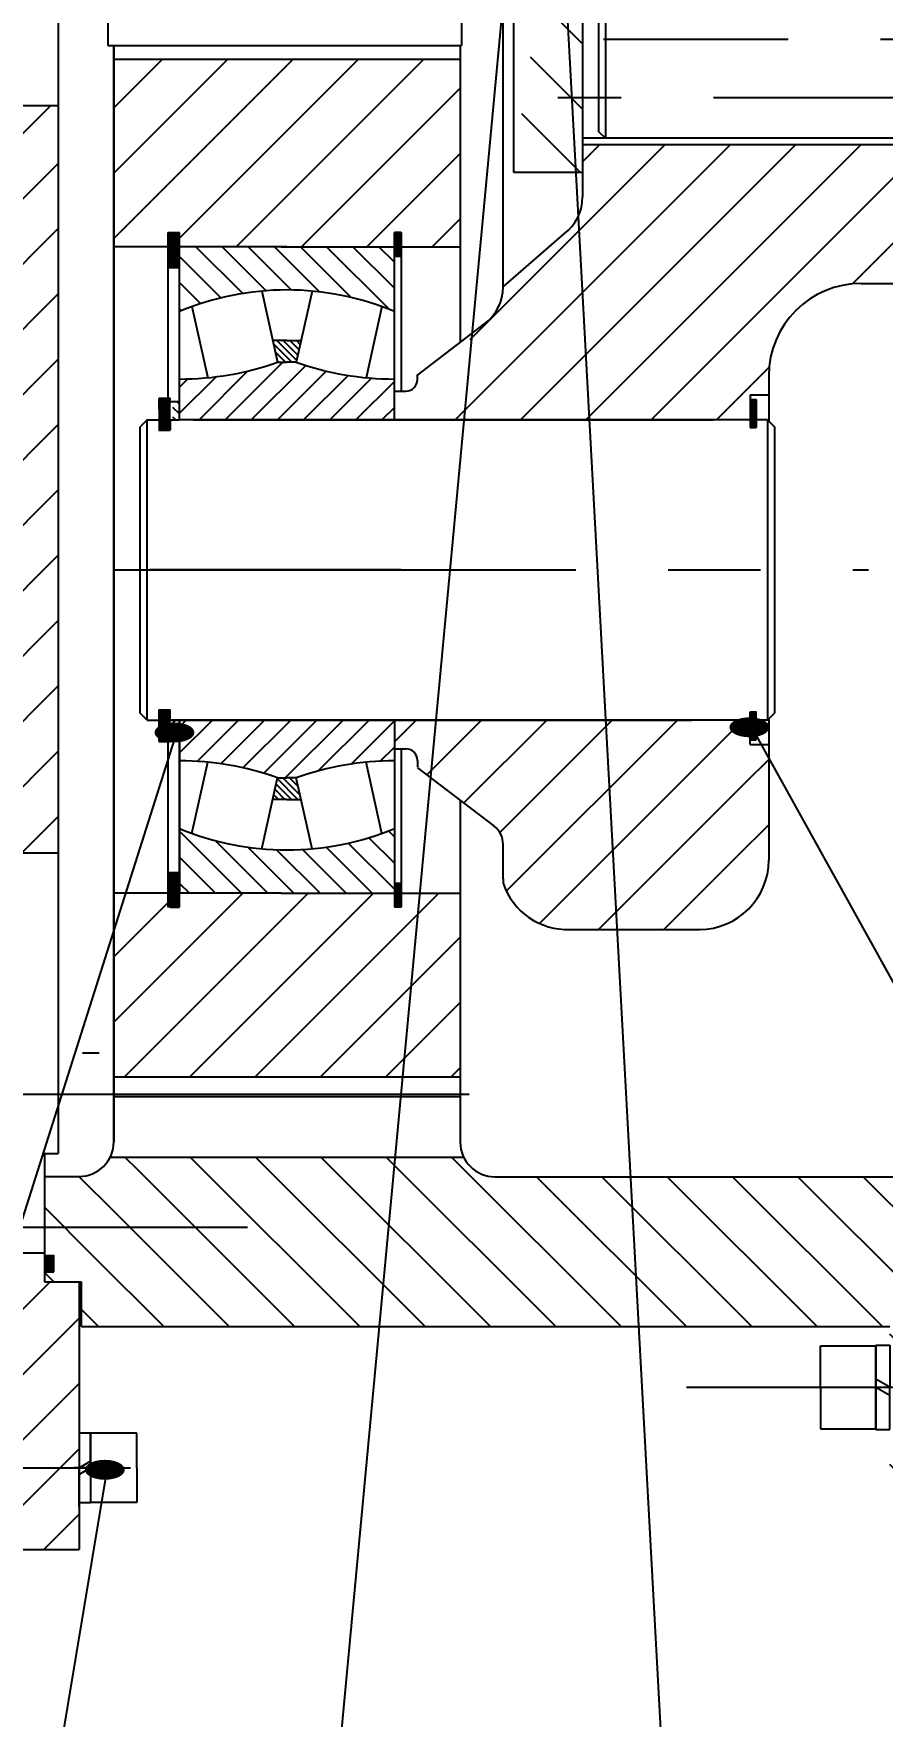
# Model space of a CAD drawing. Header units: millimetres. Extents: x -519 to 6201, y -152 to 4787.
# Drawn here: x 1513 to 1881, y 438 to 1167 of the extents above; entities that cross this region are included whole.
import ezdxf
from ezdxf.enums import TextEntityAlignment as Align

# ---------------------------------------------------------------- set-up
doc = ezdxf.new("R2010")
doc.units = ezdxf.units.MM
doc.header["$LTSCALE"] = 160
doc.linetypes.add('F', pattern=[0.75, 0.5, -0.25])
doc.linetypes.add('G', pattern=[2, 1.25, -0.25, 0.25, -0.25])
for name, color, linetype in [('01', 7, 'Continuous'), ('02', 1, 'Continuous'), ('04', 2, 'F'), ('05', 4, 'G'), ('10', 1, 'Continuous')]:
    doc.layers.add(name, color=color, linetype=linetype)
doc.styles.get("Standard").update_dxf_attribs({"font": 'isocp', "width": 0.707, "bigfont": 'intecad.shx'})
pattern_1 = [(225, (5325.255, -3742.797), (14.142136, -14.142136), [])]
pattern_2 = [(135, (5328.25457, -4467.45746), (-0.0707106781, -0.0707106781), [])]
pattern_3 = [(45, (-3232.59067, 4582.46073), (0.0707106781, -0.0707106781), [])]
pattern_4 = [(135, (6727.77569, 4582.57995), (-0.0707106781, -0.0707106781), [])]
pattern_5 = [(315, (-3232.59067, -2713.15766), (0.0707106781, 0.0707106781), [])]
pattern_6 = [(225, (6727.77569, -2713.03844), (-0.0707106781, 0.0707106781), [])]

# ---------------------------------------------------------------- blocks, each defined once
blk = doc.blocks.new('*U14')
at = {"layer": '01'}
for p, q in [((-15.1, 5), (-15.1, 0)), ((0, 5), (-15.1, 5)), ((-15.1, 0), (0, 0)), ((0, 0), (-2.89, 5)), ((0, 5), (2.89, 0)), ((0, 5), (15.1, 5)), ((15.1, 0), (0, 0)), ((15.1, 5), (15.1, 0))]:
    blk.add_line(p, q, dxfattribs=at)
at = {"layer": '05'}
blk.add_line((0, 7.1), (0, -2.1), dxfattribs=at)
blk = doc.blocks.new('*U15')
at = {"layer": '01'}
for p, q in [((-18.25, 6), (-18.25, 0)), ((0, 6), (-18.25, 6)), ((-18.25, 0), (0, 0)), ((0, 0), (-3.46, 6)), ((0, 6), (3.46, 0)), ((0, 6), (18.25, 6)), ((18.25, 0), (0, 0)), ((18.25, 6), (18.25, 0))]:
    blk.add_line(p, q, dxfattribs=at)
at = {"layer": '05'}
blk.add_line((0, 8.1), (0, -2.1), dxfattribs=at)

msp = doc.modelspace()

# ---------------------------------------------------------------- hatches: boundary and pattern name
at = {"layer": '02'}
h = msp.add_hatch(dxfattribs=at)
h.set_pattern_fill('_USER', color=256, scale=20, angle=135, style=0, pattern_type=0)
h.set_pattern_definition([(135, (5325.255, -3742.797), (-14.142136, -14.142136), [])])
h.paths.add_polyline_path([(1561.158, 680.4065), (1532.8054, 626.8213), (1532.8054, 626.3565), (1533.8054, 626.3565), (1533.8054, 606.9815), (1756.3556, 606.9815), (1773.2258, 671.8565), (1712.8054, 671.8565, -0.28926129), (1699.263, 680.4065)])
h.paths.add_polyline_path([(1517.8054, 671.9815), (1517.8054, 649.9815), (1545.0598, 649.9815), (1561.158, 680.4065), (1546.2876, 680.4065, -0.28675677), (1532.8054, 671.9815)])
h.paths.add_polyline_path([(1517.8054, 649.9815), (1517.8054, 637.7383), (1521.8054, 637.7383), (1521.8054, 630.7383), (1517.8054, 630.7383), (1517.8054, 626.3565), (1532.5595, 626.3565), (1545.0598, 649.9815)])
h.paths.add_polyline_path([(1773.2258, 671.8565), (1756.3556, 606.9815), (1883.8054, 606.9815), (1883.8054, 593.7015), (1933.8054, 593.7015), (1933.8054, 617.6065), (1952.8054, 617.6065), (1952.8054, 671.8565)])
h.paths.add_polyline_path([(1883.8054, 567.7015), (1883.8054, 535.6315), (1933.8054, 535.6315), (1933.8054, 567.7015)])
h.paths.add_polyline_path([(1549.9532, 1986.9815), (1578.9149, 1913.5565), (1661.1689, 1913.5565), (1669.1841, 1986.9815)])
h.paths.add_polyline_path([(1549.0738, 1943.9815), (1544.0562, 1935.9815), (1538.8916, 1935.9815), (1538.8916, 1933.9815), (1517.8054, 1933.9815), (1517.8054, 1931.9815), (1522.8054, 1931.9815), (1522.8054, 1924.9815), (1517.8054, 1924.9815), (1517.8054, 1921.9815), (1532.8054, 1921.9815, -0.28675677), (1546.2876, 1913.5565), (1578.9149, 1913.5565), (1566.9141, 1943.9815)])
h.paths.add_polyline_path([(1533.8054, 1986.9815), (1533.8054, 1967.6065), (1517.8054, 1967.6065), (1517.8054, 1953.9815), (1538.8916, 1953.9815), (1538.8916, 1951.9815), (1544.0562, 1951.9815), (1549.0738, 1943.9815), (1566.9141, 1943.9815), (1549.9532, 1986.9815)])
h.paths.add_polyline_path([(1669.1841, 1986.9815), (1661.1689, 1913.5565), (1699.263, 1913.5565, -0.28926129), (1712.8054, 1922.1065), (1799.8427, 1922.1065), (1806.5974, 1986.9815)])
h.paths.add_polyline_path([(1806.5974, 1986.9815), (1799.8427, 1922.1065), (1926.3876, 1922.1065), (1937.7847, 1976.4315), (1933.8054, 1976.4315), (1933.8054, 2000.2615), (1883.8054, 2000.2615), (1883.8054, 1995.0115), (1883.8054, 1986.9815)])
h.paths.add_polyline_path([(1937.7847, 1976.4315), (1926.3876, 1922.1065), (1952.8054, 1922.1065), (1952.8054, 1976.4315)])
h.paths.add_polyline_path([(1883.8054, 2058.3315), (1883.8054, 2026.2615), (1933.8054, 2026.2615), (1933.8054, 2058.3315)])
h.paths.add_polyline_path([(1629.9748, 1946.5277), (1629.9748, 1961.6987), (1610.2825, 1961.6987), (1610.2825, 1946.5277)], flags=24)
h = msp.add_hatch(dxfattribs=at)
h.set_pattern_fill('_USER', color=256, scale=20, angle=225, style=0, pattern_type=0)
h.set_pattern_definition(pattern_1)
h.paths.add_polyline_path([(1458.8054, 1933.9815), (1458.8054, 1896.4737), (1464.8054, 1896.4737), (1464.8054, 1892.4737, -0.04371584), (1464.8054, 1891.9779), (1464.8054, 1888.4737), (1458.8054, 1888.4737), (1458.8054, 1880.9565), (1448.8054, 1880.9565), (1448.8054, 1473.194), (1490.8174, 1473.194), (1490.8174, 1458.194), (1523.8054, 1458.194), (1523.8054, 1892.0828), (1500.9205, 1933.9815)])
h.paths.add_polyline_path([(1471.9721, 1986.9815), (1489.9966, 1953.9815), (1517.8054, 1953.9815), (1517.8054, 1967.6065), (1532.8054, 1967.6065), (1532.8054, 1986.9815)])
h.paths.add_polyline_path([(1471.9721, 1986.9815), (1458.8054, 1986.9815), (1458.8054, 1953.9815), (1489.9966, 1953.9815)])
h.paths.add_polyline_path([(1490.8174, 1135.769), (1490.8174, 1120.769), (1448.8054, 1120.769), (1448.8054, 831.844), (1508.4804, 831.844), (1508.4804, 812.0899), (1523.8054, 812.0899), (1523.8054, 1135.769)])
h.paths.add_polyline_path([(1548.3308, 1669.0664), (1501.692, 1669.0664), (1501.692, 1705.0664), (1548.3308, 1705.0664)], flags=9)
h.paths.add_polyline_path([(1534.6798, 1517.7035), (1504.015, 1517.7035), (1504.015, 1553.7035), (1534.6798, 1553.7035)], flags=9)
h.paths.add_polyline_path([(1479.901, 1734.5727), (1479.901, 1749.7437), (1460.2087, 1749.7437), (1460.2087, 1734.5727)], flags=24)
h.paths.add_polyline_path([(1471.1766, 1883.1843), (1471.1766, 1898.3553), (1451.4843, 1898.3553), (1451.4843, 1883.1843)], flags=24)
at = {"layer": '02', "linetype": 'Continuous'}
h = msp.add_hatch(dxfattribs=at)
h.set_pattern_fill('_USER', color=1, scale=20, angle=225, style=0, pattern_type=0)
h.set_pattern_definition(pattern_1)
h.paths.add_polyline_path([(1670.7525, 869.6515), (1669.3054, 862.0362), (1669.3054, 857.1515), (1674.3054, 857.1515, -0.41421356), (1679.3054, 852.1515), (1679.3054, 851.2593), (1679.3054, 850.072), (1679.3054, 849.0337), (1712.4432, 823.7651, -0.23396462), (1716.3796, 815.8132), (1716.3796, 800.8629), (1716.3796, 798.9815, 0.33257027), (1745.3796, 778.9815), (1801.3796, 778.9815, 0.12295711), (1815.4817, 782.5027), (1823.3796, 861.8379), (1823.3796, 869.6515)])
h.paths.add_polyline_path([(1815.4817, 782.5027, 0.2771415), (1831.3796, 808.9815), (1831.3796, 859.0466), (1823.1017, 859.0466)])
h.paths.add_polyline_path([(1750.8054, 1118.9315), (1750.8054, 1096.2013, -0.23379042), (1742.9431, 1080.3055), (1716.3796, 1057.2319, -0.23396462), (1708.5068, 1041.3281), (1702.5037, 1036.7506), (1695.4544, 999.6515), (1807.5427, 999.6515), (1823.3796, 999.6515), (1823.3796, 1010.4949), (1831.3796, 1010.4949), (1831.3796, 1018.7215, -0.41421356), (1871.3796, 1058.7215), (1987.8054, 1058.7215), (1987.8054, 1114.1051), (1982.979, 1118.9315)])
h.paths.add_polyline_path([(1669.3054, 1594.3115), (1669.3054, 1581.8115), (1674.3054, 1581.8115, -0.41421356), (1679.3054, 1576.8115), (1679.3054, 1574.902), (1708.5068, 1552.635, -0.23396462), (1716.3796, 1536.7312), (1742.9235, 1513.5236, -0.23411621), (1750.8054, 1497.6128), (1750.8054, 1475.0315), (1982.6318, 1475.0315), (1987.8054, 1480.2051), (1987.8054, 1535.2415), (1871.3796, 1535.2415, -0.41421356), (1831.3796, 1575.2415), (1831.3796, 1583.4682), (1823.3796, 1583.4682), (1823.3796, 1594.3115)])
h.paths.add_polyline_path([(1743.1227, 1814.9815, 0.3113915), (1716.3796, 1794.9815), (1716.3796, 1793.1002), (1716.3796, 1778.1499, -0.23396462), (1712.4432, 1770.198), (1679.3054, 1744.9294), (1679.3054, 1743.8911), (1679.3054, 1742.7038), (1679.3054, 1741.8115, -0.41421356), (1674.3054, 1736.8115), (1669.3054, 1736.8115), (1669.3054, 1724.3115), (1779.2488, 1724.3115), (1788.6891, 1814.9815)])
h.paths.add_polyline_path([(1788.6891, 1814.9815), (1779.2488, 1724.3115), (1823.3796, 1724.3115), (1823.3796, 1734.9165), (1831.3796, 1734.9165), (1831.3796, 1784.9815, 0.41421356), (1801.3796, 1814.9815)])
h.paths.add_polyline_path([(1832.9393, 859.4269), (1832.9393, 874.5979), (1813.247, 874.5979), (1813.247, 859.4269)], flags=9)
h.paths.add_polyline_path([(1849.7271, 1506.2622), (1849.7271, 1521.4332), (1830.0348, 1521.4332), (1830.0348, 1506.2622)], flags=24)
h = msp.add_hatch(dxfattribs=at)
h.set_pattern_fill('_USER', color=1, scale=20, angle=135, style=0, pattern_type=0)
h.set_pattern_definition([(135, (0, 0), (-14.14214, -14.14214), [])])
h.paths.add_polyline_path([(1750.8054, 1486.9815), (1720.8054, 1486.9815), (1720.8054, 1393.9419), (1750.8054, 1393.8584)])
h.paths.add_polyline_path([(1720.8054, 1341.9815), (1730.8054, 1341.9815), (1730.8054, 1296.9815), (1750.8054, 1296.9815), (1750.8054, 1393.8584), (1720.8054, 1393.9419)])
h.paths.add_polyline_path([(1750.8054, 1296.9815), (1730.8054, 1296.9815), (1730.8054, 1251.9815), (1720.8054, 1251.9815), (1720.8054, 1199.9589), (1750.8054, 1199.9589)])
h.paths.add_polyline_path([(1720.8054, 1107.751), (1720.8054, 1106.9815), (1750.8054, 1106.9815), (1750.8054, 1199.9589), (1734.918, 1199.9589)])
h.paths.add_polyline_path([(1749.8184, 1231.6188), (1749.8184, 1246.7898), (1730.1261, 1246.7898), (1730.1261, 1231.6188)], flags=24)
h = msp.add_hatch(dxfattribs=at)
h.set_pattern_fill('_USER', color=1, scale=20, angle=225, style=0, pattern_type=0)
h.set_pattern_definition(pattern_1)
h.paths.add_polyline_path([(1697.8054, 715.2103), (1697.8054, 794.6515), (1672.3054, 794.6515), (1672.3054, 788.5567), (1669.3054, 788.5567), (1669.3054, 794.6515), (1620.3054, 794.6515), (1576.3054, 794.6515), (1576.3054, 788.5567), (1573.3054, 788.5567), (1573.3054, 794.6515), (1547.8054, 794.6515), (1547.8054, 715.2103)])
h.paths.add_polyline_path([(1547.8054, 1155.9002), (1547.8054, 1074.6515), (1573.3054, 1074.6515), (1573.3054, 1080.7464), (1576.3054, 1080.7464), (1576.3054, 1074.6515), (1622.8054, 1074.6515), (1669.3054, 1074.6515), (1669.3054, 1080.7464), (1672.3054, 1080.7464), (1672.3054, 1074.6515), (1697.8054, 1074.6515), (1697.8054, 1155.9002)])
at = {"layer": '02'}
h = msp.add_hatch(dxfattribs=at)
h.set_pattern_fill('_USER', color=256, scale=0.1, angle=135, style=0, pattern_type=0)
h.set_pattern_definition(pattern_2)
h.paths.add_polyline_path([(1571.3054, 1074.6515), (1571.3054, 1065.6114), (1576.3054, 1065.6114), (1576.3054, 1074.6515)])
h.paths.add_polyline_path([(1571.3054, 1080.7464), (1571.3054, 1074.6515), (1576.3054, 1074.6515), (1576.3054, 1076.796), (1574.1477, 1080.7464)], flags=16)
h.paths.add_polyline_path([(1586.5775, 1067.5501), (1586.5775, 1082.7211), (1566.8852, 1082.7211), (1566.8852, 1067.5501)], flags=9)
h = msp.add_hatch(dxfattribs=at)
h.set_pattern_fill('_USER', color=256, scale=0.1, angle=135, style=0, pattern_type=0)
h.set_pattern_definition([(225, (5328.25457, 6336.76053), (-0.0707106781, 0.0707106781), [])])
h.paths.add_polyline_path([(1571.3054, 1074.6515), (1571.3054, 1080.7464), (1576.3054, 1080.7464), (1576.3054, 1074.6515)])
h.paths.add_polyline_path([(1571.3054, 1065.6114), (1571.3054, 1074.6515), (1576.3054, 1074.6515), (1576.3054, 1065.6114)])
at = {"layer": '02', "linetype": 'Continuous'}
h = msp.add_hatch(dxfattribs=at)
h.set_pattern_fill('_USER', color=1, scale=0.1, angle=135, style=0, pattern_type=0)
h.set_pattern_definition(pattern_5)
h.paths.add_polyline_path([(1669.3054, 1070.4517), (1672.3054, 1070.4517), (1672.3054, 1080.7464), (1669.3054, 1080.7464)])
h = msp.add_hatch(dxfattribs=at)
h.set_pattern_fill('_USER', color=1, scale=0.1, angle=135, style=0, pattern_type=0)
h.set_pattern_definition(pattern_5)
h.paths.add_polyline_path([(1669.3054, 1070.4517), (1672.3054, 1070.4517), (1672.3054, 1080.7464), (1669.3054, 1080.7464)])
h = msp.add_hatch(dxfattribs=at)
h.set_pattern_fill('_USER', color=1, scale=0.1, angle=225, style=0, pattern_type=0)
h.set_pattern_definition([(135, (5324.25457, 6336.76053), (0.0707106781, 0.0707106781), [])])
h.paths.add_polyline_path([(1567.3054, 1008.9819), (1572.3054, 1008.9819), (1572.3054, 999.6515), (1567.3054, 999.6515)])
h.paths.add_polyline_path([(1572.3054, 999.6515), (1572.3054, 995.2396), (1567.3054, 995.2396), (1567.3054, 999.6515)])
at = {"layer": '02'}
h = msp.add_hatch(dxfattribs=at)
h.set_pattern_fill('_USER', color=256, scale=3, angle=225, style=0, pattern_type=0)
h.set_pattern_definition([(135, (5325.2546, 6336.7605), (2.1213203, 2.1213203), [])])
h.paths.add_polyline_path([(1573.3054, 1007.6093), (1576.3054, 1007.6093), (1576.3054, 999.6515), (1573.3054, 999.6515)])
at = {"layer": '02', "linetype": 'Continuous'}
h = msp.add_hatch(dxfattribs=at)
h.set_pattern_fill('_USER', color=1, scale=0.1, angle=135, style=0, pattern_type=0)
h.set_pattern_definition(pattern_6)
h.paths.add_polyline_path([(1823.3796, 1008.4949), (1825.8796, 1008.4949), (1825.8796, 996.3585), (1823.3796, 996.3585)])
h = msp.add_hatch(dxfattribs=at)
h.set_pattern_fill('_USER', color=1, scale=0.1, angle=135, style=0, pattern_type=0)
h.set_pattern_definition(pattern_6)
h.paths.add_polyline_path([(1823.3796, 1008.4949), (1825.8796, 1008.4949), (1825.8796, 996.3585), (1823.3796, 996.3585)])
h = msp.add_hatch(dxfattribs=at)
h.set_pattern_fill('_USER', color=1, scale=0.1, angle=225, style=0, pattern_type=0)
h.set_pattern_definition([(225, (5324.25457, -4467.45746), (0.0707106781, -0.0707106781), [])])
h.paths.add_polyline_path([(1567.3054, 860.3212), (1572.3054, 860.3212), (1572.3054, 869.6515), (1567.3054, 869.6515)])
h.paths.add_polyline_path([(1572.3054, 869.6515), (1572.3054, 874.0634), (1567.3054, 874.0634), (1567.3054, 869.6515)])
at = {"layer": '02'}
h = msp.add_hatch(dxfattribs=at)
h.set_pattern_fill('_USER', color=256, scale=3, angle=225, style=0, pattern_type=0)
h.set_pattern_definition([(225, (5325.2546, -4467.4575), (2.1213203, -2.1213203), [])])
h.paths.add_polyline_path([(1573.3054, 861.6938), (1576.3054, 861.6938), (1576.3054, 869.6515), (1573.3054, 869.6515)])
at = {"layer": '02', "linetype": 'Continuous'}
h = msp.add_hatch(dxfattribs=at)
h.set_pattern_fill('_USER', color=1, scale=0.1, angle=135, style=0, pattern_type=0)
h.set_pattern_definition(pattern_4)
h.paths.add_polyline_path([(1823.3796, 861.0466), (1825.8796, 861.0466), (1825.8796, 873.183), (1823.3796, 873.183)])
h = msp.add_hatch(dxfattribs=at)
h.set_pattern_fill('_USER', color=1, scale=0.1, angle=135, style=0, pattern_type=0)
h.set_pattern_definition(pattern_4)
h.paths.add_polyline_path([(1823.3796, 861.0466), (1825.8796, 861.0466), (1825.8796, 873.183), (1823.3796, 873.183)])
at = {"layer": '02'}
h = msp.add_hatch(dxfattribs=at)
h.set_pattern_fill('_USER', color=256, scale=0.1, angle=135, style=0, pattern_type=0)
h.set_pattern_definition(pattern_2)
h.paths.add_polyline_path([(1571.3054, 788.5567), (1576.3054, 788.5567), (1576.3054, 794.6515), (1571.3054, 794.6515)])
h.paths.add_polyline_path([(1571.3054, 794.6515), (1576.3054, 794.6515), (1576.3054, 803.6917), (1571.3054, 803.6917)])
at = {"layer": '02', "linetype": 'Continuous'}
h = msp.add_hatch(dxfattribs=at)
h.set_pattern_fill('_USER', color=1, scale=0.1, angle=135, style=0, pattern_type=0)
h.set_pattern_definition(pattern_3)
h.paths.add_polyline_path([(1669.3054, 798.8513), (1672.3054, 798.8513), (1672.3054, 788.5567), (1669.3054, 788.5567)])
h = msp.add_hatch(dxfattribs=at)
h.set_pattern_fill('_USER', color=1, scale=0.1, angle=135, style=0, pattern_type=0)
h.set_pattern_definition(pattern_3)
h.paths.add_polyline_path([(1669.3054, 798.8513), (1672.3054, 798.8513), (1672.3054, 788.5567), (1669.3054, 788.5567)])
at = {"layer": '02'}
h = msp.add_hatch(dxfattribs=at)
h.set_pattern_fill('_USER', color=256, scale=20, angle=225, style=0, pattern_type=0)
h.set_pattern_definition(pattern_1)
h.paths.add_polyline_path([(1489.9382, 545.8038), (1471.2528, 510.4889), (1532.8054, 510.4889), (1532.8054, 545.8038), (1530.7098, 545.8038)])
h.paths.add_polyline_path([(1458.3054, 545.8038), (1458.3054, 533.2964), (1458.3054, 510.4889), (1471.2528, 510.4889), (1489.9382, 545.8038)])
h.paths.add_polyline_path([(1458.3054, 619.119), (1458.3054, 563.8341), (1464.3054, 563.8341), (1464.3054, 559.8341, -0.04371584), (1464.3054, 559.3383), (1464.3054, 555.8341), (1458.3054, 555.8341), (1458.3054, 545.8038), (1489.9382, 545.8038), (1532.5595, 626.3565), (1517.8054, 626.3565), (1517.8054, 638.8731), (1508.4804, 638.8731), (1508.4804, 619.119)])
h.paths.add_polyline_path([(1489.9382, 545.8038), (1532.8054, 545.8038), (1532.8054, 560.9038), (1532.8054, 562.5688), (1532.8054, 626.3565), (1532.5595, 626.3565)])
h.paths.add_polyline_path([(1511.6961, 571.1854), (1438.5898, 571.1854), (1438.5898, 607.1854), (1511.6961, 607.1854)], flags=9)
h = msp.add_hatch(dxfattribs=at)
h.set_pattern_fill('_USER', color=256, scale=0.1, angle=135, style=0, pattern_type=0)
h.set_pattern_definition([(135, (5325.25457, -3742.79746), (-0.0707106781, -0.0707106781), [])])
h.paths.add_polyline_path([(1517.8054, 637.7383), (1517.8054, 630.7383), (1521.8054, 630.7383), (1521.8054, 637.7383)])
at = {"layer": '10'}
h = msp.add_hatch(dxfattribs=at)
h.set_pattern_fill('U', color=256, scale=8, angle=225, style=0, pattern_type=0)
h.set_pattern_definition([(135, (1576.3054, 934.6515), (5.65685, 5.65685), [])])
edge = h.paths.add_edge_path()
edge.add_arc((1622.8054, 934.6515), 121.25, 450, 472.5509697)
edge.add_line((1576.3054, 1046.6306), (1576.3054, 1074.6515))
edge.add_line((1576.3054, 1074.6515), (1622.8054, 1074.6515))
edge.add_line((1622.8054, 1074.6515), (1669.3054, 1074.6515))
edge.add_line((1669.3054, 1074.6515), (1669.3054, 1046.6306))
edge.add_arc((1622.8054, 934.6515), 121.25, 427.4490303, 450)
edge = h.paths.add_edge_path()
edge.add_line((1669.3054, 822.6725), (1669.3054, 794.6515))
edge.add_line((1669.3054, 794.6515), (1622.8054, 794.6515))
edge.add_line((1622.8054, 794.6515), (1576.3054, 794.6515))
edge.add_line((1576.3054, 794.6515), (1576.3054, 822.6725))
edge.add_arc((1622.8054, 934.6515), 121.25, 247.4490303, 270)
edge.add_arc((1622.8054, 934.6515), 121.25, 270, 292.5509697)
h = msp.add_hatch(dxfattribs=at)
h.set_pattern_fill('U', color=256, scale=2, angle=225, style=0, pattern_type=0)
h.set_pattern_definition([(135, (1576.3054, 934.6515), (1.414214, 1.414214), [])])
h.paths.add_polyline_path([(1628.9287, 1034.0005), (1626.8528, 1024.6255), (1622.8054, 1024.6255), (1618.7581, 1024.6255), (1616.6822, 1034.0005), (1622.8054, 1034.0005)])
h.paths.add_polyline_path([(1622.8054, 835.3026), (1616.6822, 835.3026), (1618.7581, 844.6776), (1622.8054, 844.6776), (1626.8528, 844.6776), (1628.9287, 835.3026)])
h = msp.add_hatch(dxfattribs=at)
h.set_pattern_fill('U', color=256, scale=8, angle=315, style=0, pattern_type=0)
h.set_pattern_definition([(45, (1576.3054, 934.6515), (5.65685, -5.65685), [])])
edge = h.paths.add_edge_path()
edge.add_line((1669.3054, 1017.339), (1669.3054, 999.6515))
edge.add_line((1669.3054, 999.6515), (1576.3054, 999.6608))
edge.add_line((1576.3054, 999.6608), (1576.3054, 1017.339))
edge.add_arc((1576.3054, 1144.6515), 127.3125, 270, 289.4784437)
edge.add_line((1618.7581, 1024.6255), (1622.8054, 1024.6255))
edge.add_line((1622.8054, 1024.6255), (1626.8528, 1024.6255))
edge.add_arc((1669.3054, 1144.6515), 127.3125, 250.5215563, 270)
edge = h.paths.add_edge_path()
edge.add_line((1669.3054, 869.6515), (1669.3054, 851.964))
edge.add_arc((1669.3054, 724.6515), 127.3125, 450, 469.4784437)
edge.add_line((1626.8528, 844.6776), (1622.8054, 844.6776))
edge.add_line((1622.8054, 844.6776), (1618.7581, 844.6776))
edge.add_arc((1576.3054, 724.6515), 127.3125, 430.5215563, 450)
edge.add_line((1576.3054, 851.964), (1576.3054, 869.6422))
edge.add_line((1576.3054, 869.6422), (1669.3054, 869.6515))

# ---------------------------------------------------------------- linework, layer by layer
at = {"layer": '01', "color": 7, "linetype": 'Continuous'}
for p, q in [((1750.8054, 1497.6128), (1750.8054, 1096.2013)), ((1760.8054, 1121.4315), (1760.8054, 1472.7051)), ((1757.8054, 1124.4315), (1757.8054, 1469.8787)), ((1547.8054, 686.9815), (1547.8054, 1161.84)), ((1547.8054, 1161.84), (1547.8054, 686.9815)), ((1980.3054, 1121.6051), (1750.8054, 1121.6051)), ((1571.3054, 995.2396), (1571.3054, 1080.7464)), ((1571.3054, 1065.6114), (1576.3054, 1065.6114)), ((1571.3054, 1065.6114), (1576.3054, 1065.6114)), ((1572.3054, 1007.6093), (1576.3054, 1007.6093)), ((1571.3054, 788.5567), (1571.3054, 874.0634)), ((1572.3054, 861.6938), (1576.3054, 861.6938)), ((1508.4804, 812.0899), (1523.8054, 812.0899)), ((1571.3054, 803.6917), (1576.3054, 803.6917)), ((1547.8054, 706.6065), (1697.8054, 706.6065)), ((1517.8054, 681.9815), (1517.8054, 626.3565)), ((1517.8054, 681.9815), (1523.8054, 681.9815)), ((1546.2876, 680.4065), (1699.263, 680.4065)), ((1517.8054, 671.9815), (1532.8054, 671.9815)), ((1517.8054, 671.9815), (1532.8054, 671.9815)), ((1712.8054, 671.8565), (1952.8054, 671.8565)), ((1508.4804, 638.8731), (1517.8054, 638.8731)), ((1517.8054, 626.3565), (1533.8054, 626.3565)), ((1517.8054, 626.3565), (1533.8054, 626.3565)), ((1532.8054, 626.3565), (1532.8054, 510.4889)), ((1533.8054, 606.9815), (1533.8054, 626.3565)), ((1533.8054, 606.9815), (1533.8054, 626.3565)), ((1533.8054, 606.9815), (1883.8054, 606.9815)), ((1533.8054, 606.9815), (1883.8054, 606.9815))]:
    msp.add_line(p, q, dxfattribs=at)
at = {"layer": '01'}
for p, q in [((1545.3054, 1432.123), (1545.3054, 1161.84)), ((1698.3054, 1432.123), (1698.3054, 1161.84)), ((1720.8054, 1256.9815), (1720.8054, 1106.9815)), ((1523.8054, 1225.5997), (1523.8054, 681.9815)), ((1716.3796, 1057.2319), (1716.3796, 1180.1839)), ((1545.3054, 1161.84), (1698.3054, 1161.84)), ((1697.8054, 1161.84), (1697.8054, 1033.168)), ((1547.8054, 1155.9002), (1697.8054, 1155.9002)), ((1490.8174, 1135.769), (1523.8054, 1135.769)), ((1760.8054, 1121.4315), (1757.8054, 1124.4315)), ((1750.8054, 1118.9315), (1982.979, 1118.9315)), ((1720.8054, 1106.9815), (1750.8054, 1106.9815)), ((1571.3054, 1080.7464), (1576.3054, 1080.7464)), ((1571.3054, 1080.7464), (1576.3054, 1080.7464)), ((1576.3054, 999.6515), (1576.3054, 1080.7464)), ((1669.3054, 999.6515), (1669.3054, 1080.7464)), ((1669.3054, 999.6515), (1669.3054, 1080.7464)), ((1669.3054, 999.6515), (1669.3054, 1080.7464)), ((1669.3054, 999.6515), (1669.3054, 1080.7464)), ((1672.3054, 1080.7464), (1669.3054, 1080.7464)), ((1672.3054, 1080.7464), (1669.3054, 1080.7464)), ((1672.3054, 1080.7464), (1672.3054, 1012.1515)), ((1672.3054, 1080.7464), (1672.3054, 1012.1515)), ((1716.3796, 1057.2319), (1742.9431, 1080.3055)), ((1576.3054, 1074.6515), (1547.8054, 1074.6515)), ((1576.3054, 999.6515), (1576.3054, 1074.6515)), ((1622.8054, 1074.6515), (1576.3054, 1074.6515)), ((1620.3054, 1074.6515), (1697.8054, 1074.6515)), ((1672.3054, 1070.4517), (1669.3054, 1070.4517)), ((1672.3054, 1070.4517), (1669.3054, 1070.4517)), ((1871.3796, 1058.7215), (1988.8054, 1058.7215)), ((1611.9407, 1055.4138), (1618.7581, 1024.6255)), ((1633.6702, 1055.4138), (1626.8528, 1024.6255)), ((1581.6738, 1048.7118), (1588.4912, 1017.9236)), ((1663.9371, 1048.7118), (1657.1197, 1017.9236)), ((1679.3054, 1019.0611), (1708.5068, 1041.3281)), ((1622.8054, 1034.0005), (1616.6822, 1034.0005)), ((1622.8054, 1034.0005), (1628.9287, 1034.0005)), ((1618.7581, 1024.6255), (1622.8054, 1024.6255)), ((1626.8528, 1024.6255), (1622.8054, 1024.6255)), ((1679.3054, 1018.0438), (1679.3054, 1019.2311)), ((1679.3054, 1017.1515), (1679.3054, 1018.0438)), ((1831.3796, 1018.7215), (1831.3796, 999.1515)), ((1669.3054, 1012.1515), (1674.3054, 1012.1515)), ((1823.3796, 1010.4949), (1831.3796, 1010.4949)), ((1823.3796, 1010.4949), (1823.3796, 996.3585)), ((1823.3796, 1010.4949), (1823.3796, 996.3585)), ((1823.3796, 1010.4949), (1831.3796, 1010.4949)), ((1823.3796, 1008.4949), (1825.8796, 1008.4949)), ((1823.3796, 1008.4949), (1825.8796, 1008.4949)), ((1825.8796, 1008.4949), (1825.8796, 996.3585)), ((1825.8796, 1008.4949), (1825.8796, 996.3585)), ((1562.3054, 999.6515), (1559.3054, 996.6515)), ((1562.3054, 869.6515), (1562.3054, 999.6515)), ((1562.3054, 999.6515), (1576.3054, 999.6515)), ((1669.3054, 999.6515), (1576.3054, 999.6608)), ((1830.8796, 999.6515), (1580.3796, 999.6515)), ((1828.3796, 999.6515), (1580.3796, 999.6515)), ((1582.3796, 999.6515), (1807.5427, 999.6515)), ((1582.3796, 999.6515), (1807.5427, 999.6515)), ((1823.3796, 1002.9949), (1825.8796, 1002.9949)), ((1830.8796, 999.6515), (1830.8796, 869.6515)), ((1830.8796, 999.6515), (1833.8796, 996.6515)), ((1559.3054, 872.6515), (1559.3054, 996.6515)), ((1823.3796, 996.3585), (1825.8796, 996.3585)), ((1823.3796, 996.3585), (1825.8796, 996.3585)), ((1833.8796, 996.6515), (1833.8796, 872.6515)), ((1562.3054, 869.6515), (1559.3054, 872.6515)), ((1562.3054, 869.6515), (1576.3054, 869.6515)), ((1566.3054, 869.6515), (1797.9753, 869.6515)), ((1830.8796, 869.6515), (1572.3796, 869.6515)), ((1828.3796, 869.6515), (1572.3796, 869.6515)), ((1572.3796, 869.6515), (1797.9753, 869.6515)), ((1669.3054, 869.6515), (1576.3054, 869.6422)), ((1576.3054, 869.6515), (1576.3054, 794.6515)), ((1576.3054, 788.5567), (1576.3054, 869.6515)), ((1669.3054, 869.6515), (1669.3054, 794.6515)), ((1669.3054, 869.6515), (1669.3054, 788.5567)), ((1669.3054, 869.6515), (1669.3054, 788.5567)), ((1669.3054, 869.6515), (1669.3054, 794.6515)), ((1823.3796, 859.0466), (1823.3796, 873.183)), ((1823.3796, 873.183), (1825.8796, 873.183)), ((1823.3796, 873.183), (1825.8796, 873.183)), ((1823.3796, 859.0466), (1823.3796, 873.183)), ((1823.3796, 867.683), (1825.8796, 867.683)), ((1825.8796, 861.0466), (1825.8796, 873.183)), ((1825.8796, 861.0466), (1825.8796, 873.183)), ((1830.8796, 869.6515), (1833.8796, 872.6515)), ((1831.3796, 870.1515), (1831.3796, 808.9815)), ((1823.3796, 861.0466), (1825.8796, 861.0466)), ((1823.3796, 861.0466), (1825.8796, 861.0466)), ((1669.3054, 857.1515), (1674.3054, 857.1515)), ((1672.3054, 857.1515), (1672.3054, 788.5567)), ((1672.3054, 857.1515), (1672.3054, 788.5567)), ((1823.3796, 859.0466), (1831.3796, 859.0466)), ((1823.3796, 859.0466), (1831.3796, 859.0466)), ((1581.6738, 820.5912), (1588.4912, 851.3795)), ((1663.9371, 820.5912), (1657.1197, 851.3795)), ((1679.3054, 852.1515), (1679.3054, 851.2593)), ((1679.3054, 851.2593), (1679.3054, 850.072)), ((1679.3054, 850.072), (1679.3054, 849.2037)), ((1679.3054, 849.0337), (1712.4432, 823.7651)), ((1686.8054, 846.2593), (1686.8054, 846.2593)), ((1611.9407, 813.8893), (1618.7581, 844.6776)), ((1618.7581, 844.6776), (1622.8054, 844.6776)), ((1626.8528, 844.6776), (1622.8054, 844.6776)), ((1633.6702, 813.8893), (1626.8528, 844.6776)), ((1622.8054, 835.3026), (1616.6822, 835.3026)), ((1622.8054, 835.3026), (1628.9287, 835.3026)), ((1697.8054, 834.9268), (1697.8054, 686.8565)), ((1716.3796, 800.8629), (1716.3796, 815.8132)), ((1620.3054, 794.6515), (1547.8054, 794.6515)), ((1620.3054, 794.6515), (1697.8054, 794.6515)), ((1672.3054, 798.8513), (1669.3054, 798.8513)), ((1672.3054, 798.8513), (1669.3054, 798.8513)), ((1716.3796, 800.8629), (1716.3796, 798.9815)), ((1572.3054, 788.5567), (1576.3054, 788.5567)), ((1672.3054, 788.5567), (1669.3054, 788.5567)), ((1672.3054, 788.5567), (1669.3054, 788.5567)), ((1672.3054, 788.5567), (1669.3054, 788.5567)), ((1672.3054, 788.5567), (1669.3054, 788.5567)), ((1745.3796, 778.9815), (1801.3796, 778.9815)), ((1547.8054, 715.2103), (1697.8054, 715.2103)), ((1517.8054, 637.7383), (1521.8054, 637.7383)), ((1521.8054, 630.7383), (1521.8054, 637.7383)), ((1517.8054, 630.7383), (1521.8054, 630.7383)), ((1853.8054, 580.7015), (1853.8054, 598.7015)), ((1853.8054, 598.7015), (1877.8054, 598.7015)), ((1877.8054, 598.7015), (1877.8054, 580.7015)), ((1877.8054, 592.7015), (1877.8054, 580.7015)), ((1853.8054, 580.7015), (1853.8054, 562.7015)), ((1877.8054, 568.7015), (1877.8054, 580.7015)), ((1877.8054, 562.7015), (1877.8054, 580.7015)), ((1532.8054, 562.5688), (1532.8054, 545.8038)), ((1853.8054, 562.7015), (1877.8054, 562.7015)), ((1537.8054, 560.8038), (1537.8054, 545.8038)), ((1557.8054, 560.8038), (1537.8054, 560.8038)), ((1557.8054, 545.8038), (1557.8054, 560.8038)), ((1532.8054, 529.0388), (1532.8054, 545.8038)), ((1557.8054, 545.8038), (1557.8054, 530.8038)), ((1557.8054, 530.8038), (1537.8054, 530.8038)), ((1408.8054, 510.4889), (1532.8054, 510.4889))]:
    msp.add_line(p, q, dxfattribs=at)
for centre, radius, start, end in [((1730.8054, 1096.2013), 20, 307.364574, 0), ((1696.3796, 1057.2319), 20, 307.3267207, 0), ((1871.3796, 1018.7215), 40, 90, 180), ((1622.8054, 934.6515), 121.25, 90, 112.5509697), ((1622.8054, 934.6515), 121.25, 67.4490303, 90), ((1576.3054, 1144.6515), 127.3125, 270, 289.4784437), ((1669.3054, 1144.6515), 127.3125, 250.5215563, 270), ((1674.3054, 1017.1515), 5, 270, 0), ((1674.3054, 852.1515), 5, 360, 90), ((1576.3054, 724.6515), 127.3125, 70.5215563, 90), ((1669.3054, 724.6515), 127.3125, 90, 109.4784437), ((1706.3796, 815.8132), 10, 0, 52.6732793), ((1622.8054, 934.6515), 121.25, 247.4490303, 270), ((1622.8054, 934.6515), 121.25, 270, 292.5509697), ((1801.3796, 808.9815), 30, 270, 0), ((1744.2511, 808.3703), 29.4104, 198.6165287, 272.198894), ((1712.8054, 686.8565), 15, 180, 270)]:
    msp.add_arc(centre, radius, start, end, dxfattribs=at)
at = {"layer": '01', "color": 7, "linetype": 'Continuous'}
msp.add_arc((1532.8054, 686.9815), 15, 270, 0, dxfattribs=at)
at = {"layer": '02'}
for p, q in [((1726.5338, 1290.7256), (1629.4115, 249.7859)), ((1740.7244, 1237.8964), (1794.0844, 255.4376)), ((1567.3054, 1008.9819), (1572.3054, 1008.9819)), ((1572.3054, 999.6515), (1572.3054, 995.2396)), ((1567.3054, 995.2396), (1572.3054, 995.2396)), ((1567.3054, 874.0634), (1572.3054, 874.0634)), ((1572.3054, 869.6515), (1572.3054, 874.0634)), ((1574.9339, 864.2584), (1378.551, 245.1608)), ((1567.3054, 860.3212), (1572.3054, 860.3212)), ((1823.8453, 866.5159), (2163.7518, 253.9001)), ((1544.7881, 544.974), (1494.9618, 245.9168))]:
    msp.add_line(p, q, dxfattribs=at)
at = {"layer": '04', "color": 2, "linetype": 'F'}
msp.add_line((1759.8054, 1164.4815), (2296.8054, 1164.4815), dxfattribs=at)
at = {"layer": '05', "color": 4, "linetype": 'G'}
for p, q in [((2327.4456, 1139.1106), (1740.0985, 1139.1106)), ((1547.8054, 934.6515), (1874.5765, 934.6515)), ((974.2634, 725.9678), (1541.53, 725.4815)), ((1501.6593, 707.7015), (1712.9293, 707.7015)), ((1504.2363, 649.9815), (1605.7363, 649.9815)), ((1795.7194, 580.7015), (2050.3211, 580.7015)), ((1406, 545.8038), (1555.0132, 545.8038))]:
    msp.add_line(p, q, dxfattribs=at)
at = {"layer": '05'}
msp.add_line((1672.3054, 934.6515), (1563.3054, 934.6515), dxfattribs=at)

# ---------------------------------------------------------------- block references
at = {"layer": '01', "rotation": 270}
msp.add_blockref('*U14', (1532.8054, 545.8038), dxfattribs=at)
msp.add_blockref('*U14', (1532.8054, 545.8038), dxfattribs=at)
at = {"layer": '04', "xscale": -1, "rotation": 90}
msp.add_blockref('*U15', (1883.8054, 580.7015), dxfattribs=at)

# ---------------------------------------------------------------- texts
at = {"layer": '02', "width": 0.605172}
for p, p2 in [((1582.9339, 859.4584), (1582.9339, 869.0584)), ((1831.8453, 861.7159), (1831.8453, 871.3159)), ((1552.7881, 540.174), (1552.7881, 549.774))]:
    msp.add_text('●', height=16, rotation=90, dxfattribs=at).set_placement(p, p2, align=Align.FIT)

doc.saveas('drawing.dxf')
